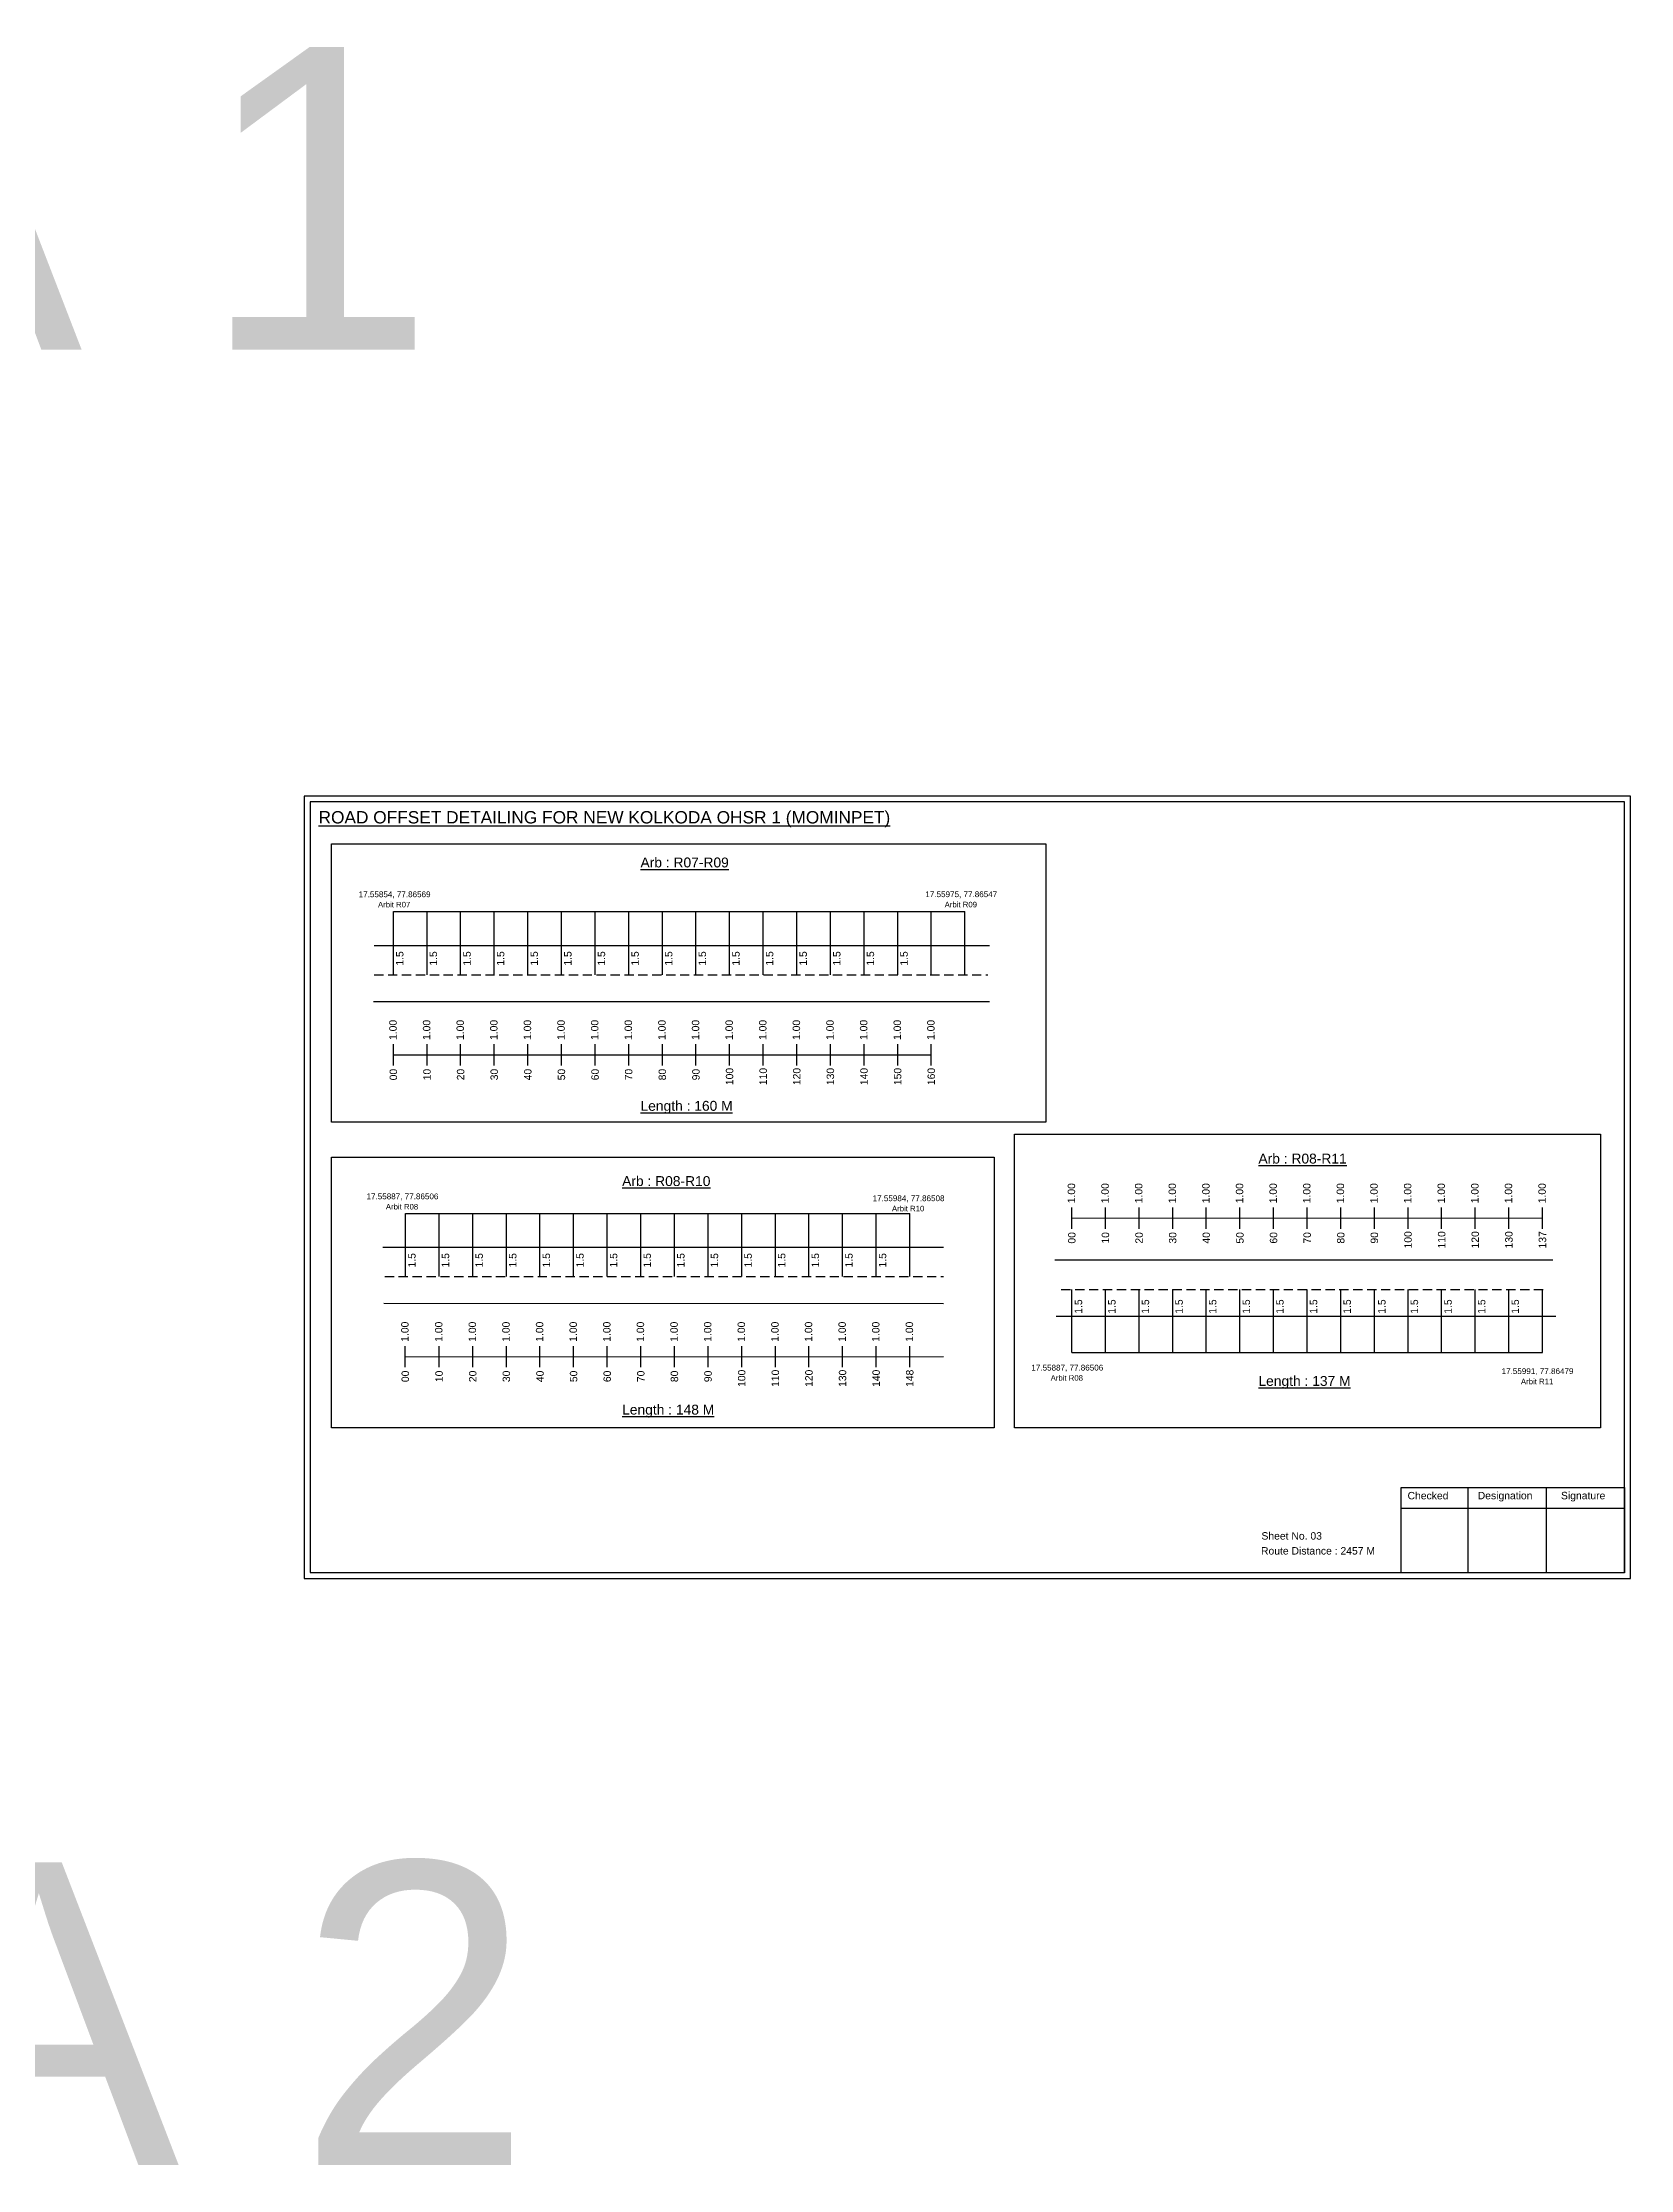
# Model space of a CAD drawing. Header units: inches. Extents: x 1245 to 5974, y 98 to 3110.
# Drawn here: x 2613 to 3255, y 609 to 1470 of the extents above; entities that cross this region are included whole.
import ezdxf

# ---------------------------------------------------------------- set-up
doc = ezdxf.new("R2010")
doc.units = ezdxf.units.IN
doc.header["$MEASUREMENT"] = 0
doc.linetypes.add('DASHED2', pattern=[0.375, 0.25, -0.125])
doc.layers.add('PDF_Geometry', color=7, linetype='Continuous')
doc.layers.add('PDF_Text', color=5, linetype='Continuous')
doc.styles.add('PDF Arial', font='arial.ttf')
doc.styles.get("Standard").update_dxf_attribs({"font": 'arial.ttf'})

msp = doc.modelspace()

# ---------------------------------------------------------------- linework, layer by layer
at = {"color": 5}
for p, q in [((2754.65, 1117.85), (2985.85, 1117.85)), ((2759.56, 995.7), (2963.56, 995.7)), ((3029.11, 939.38), (3219.51, 939.38))]:
    msp.add_line(p, q, dxfattribs=at)
for p, q in [((2754.65, 1092.32), (2754.65, 1117.85)), ((2768.25, 1092.32), (2768.25, 1117.85)), ((2781.85, 1092.32), (2781.85, 1117.85)), ((2795.45, 1092.32), (2795.45, 1117.85)), ((2809.05, 1092.32), (2809.05, 1117.85)), ((2822.65, 1092.32), (2822.65, 1117.85)), ((2836.25, 1092.32), (2836.25, 1117.85)), ((2849.85, 1092.32), (2849.85, 1117.85)), ((2863.45, 1092.32), (2863.45, 1117.85)), ((2877.05, 1092.32), (2877.05, 1117.85)), ((2890.65, 1092.32), (2890.65, 1117.85)), ((2904.25, 1092.32), (2904.25, 1117.85)), ((2917.85, 1092.32), (2917.85, 1117.85)), ((2931.45, 1092.32), (2931.45, 1117.85)), ((2945.05, 1092.32), (2945.05, 1117.85)), ((2958.65, 1092.32), (2958.65, 1117.85)), ((2972.25, 1092.32), (2972.25, 1117.85)), ((2985.85, 1092.32), (2985.85, 1117.85)), ((2746.83, 1104.2), (2836.25, 1104.2)), ((2836.25, 1104.2), (2985.85, 1104.2)), ((2985.85, 1104.2), (2995.73, 1104.2)), ((2746.62, 1081.52), (2995.73, 1081.52)), ((2759.56, 970.17), (2759.56, 995.7)), ((2773.16, 970.17), (2773.16, 995.7)), ((2786.76, 970.17), (2786.76, 995.7)), ((2800.36, 970.17), (2800.36, 995.7)), ((2813.96, 970.17), (2813.96, 995.7)), ((2827.56, 970.17), (2827.56, 995.7)), ((2841.16, 970.17), (2841.16, 995.7)), ((2854.76, 970.17), (2854.76, 995.7)), ((2868.36, 970.17), (2868.36, 995.7)), ((2881.96, 970.17), (2881.96, 995.7)), ((2895.56, 970.17), (2895.56, 995.7)), ((2909.16, 970.17), (2909.16, 995.7)), ((2922.76, 970.17), (2922.76, 995.7)), ((2936.36, 970.17), (2936.36, 995.7)), ((2949.96, 970.17), (2949.96, 995.7)), ((2963.56, 970.17), (2963.56, 995.7)), ((2750.37, 982.05), (2977.16, 982.05)), ((3223.62, 976.8), (3022.27, 976.8)), ((3029.11, 939.38), (3029.11, 964.91)), ((3042.71, 939.38), (3042.71, 964.91)), ((3056.31, 939.38), (3056.31, 964.91)), ((3069.91, 939.38), (3069.91, 964.91)), ((3083.51, 939.38), (3083.51, 964.91)), ((3097.11, 939.38), (3097.11, 964.91)), ((3110.71, 939.38), (3110.71, 964.91)), ((3124.31, 939.38), (3124.31, 964.91)), ((3137.91, 939.38), (3137.91, 964.91)), ((3151.51, 939.38), (3151.51, 964.91)), ((3165.11, 939.38), (3165.11, 964.91)), ((3178.71, 939.38), (3178.71, 964.91)), ((3192.31, 939.38), (3192.31, 964.91)), ((3205.91, 939.38), (3205.91, 964.91)), ((3219.51, 939.38), (3219.51, 964.91)), ((2750.84, 959.37), (2977.16, 959.33)), ((3022.7, 954.11), (3030.76, 954.11)), ((3030.76, 954.11), (3224.85, 954.11))]:
    msp.add_line(p, q)
at = {"linetype": 'DASHED2', "ltscale": 15}
for p, q in [((2746.86, 1092.32), (2995.09, 1092.23)), ((2751.16, 970.21), (2977.16, 970.17)), ((3024.81, 964.91), (3221.57, 964.91))]:
    msp.add_line(p, q, dxfattribs=at)
at = {"color": 217, "true_color": 0x93278f}
for p, q in [((2754.65, 1055.62), (2754.65, 1064.18)), ((2754.65, 1059.89), (2972.25, 1059.93)), ((2768.25, 1055.62), (2768.25, 1064.18)), ((2781.85, 1055.62), (2781.85, 1064.18)), ((2795.45, 1055.62), (2795.45, 1064.18)), ((2809.05, 1055.62), (2809.05, 1064.18)), ((2822.65, 1055.62), (2822.65, 1064.18)), ((2836.25, 1055.62), (2836.25, 1064.18)), ((2849.85, 1055.62), (2849.85, 1064.18)), ((2863.45, 1055.62), (2863.45, 1064.18)), ((2877.05, 1055.62), (2877.05, 1064.18)), ((2890.65, 1055.62), (2890.65, 1064.18)), ((2904.25, 1055.62), (2904.25, 1064.18)), ((2917.85, 1055.62), (2917.85, 1064.18)), ((2931.45, 1055.62), (2931.45, 1064.18)), ((2945.05, 1055.62), (2945.05, 1064.18)), ((2958.65, 1055.62), (2958.65, 1064.18)), ((2972.25, 1055.62), (2972.25, 1064.18)), ((3029.11, 989.52), (3029.11, 998.08)), ((3029.11, 993.79), (3219.51, 993.91)), ((3042.71, 989.52), (3042.71, 998.08)), ((3056.31, 989.52), (3056.31, 998.08)), ((3069.91, 989.52), (3069.91, 998.08)), ((3083.51, 989.52), (3083.51, 998.08)), ((3097.11, 989.52), (3097.11, 998.08)), ((3110.71, 989.52), (3110.71, 998.08)), ((3124.31, 989.52), (3124.31, 998.08)), ((3137.91, 989.52), (3137.91, 998.08)), ((3151.51, 989.52), (3151.51, 998.08)), ((3165.11, 989.52), (3165.11, 998.08)), ((3178.71, 989.52), (3178.71, 998.08)), ((3192.31, 989.52), (3192.31, 998.08)), ((3205.91, 989.52), (3205.91, 998.08)), ((3219.51, 989.52), (3219.51, 998.08)), ((2759.46, 933.47), (2759.46, 942.03)), ((2773.16, 933.47), (2773.16, 942.03)), ((2786.76, 933.47), (2786.76, 942.03)), ((2800.36, 933.47), (2800.36, 942.03)), ((2813.96, 933.47), (2813.96, 942.03)), ((2827.56, 933.47), (2827.56, 942.03)), ((2841.16, 933.47), (2841.16, 942.03)), ((2854.76, 933.47), (2854.76, 942.03)), ((2868.36, 933.47), (2868.36, 942.03)), ((2881.96, 933.47), (2881.96, 942.03)), ((2895.56, 933.47), (2895.56, 942.03)), ((2909.16, 933.47), (2909.16, 942.03)), ((2922.76, 933.47), (2922.76, 942.03)), ((2936.36, 933.47), (2936.36, 942.03)), ((2949.96, 933.47), (2949.96, 942.03)), ((2963.56, 933.47), (2963.56, 942.03)), ((2759.56, 937.74), (2977.16, 937.78))]:
    msp.add_line(p, q, dxfattribs=at)
for points in [[(2729.58, 1145.34), (3018.52, 1145.34), (3018.52, 1032.66), (2729.58, 1032.66)], [(3005.96, 1027.82), (3242.92, 1027.82), (3242.92, 909), (3005.96, 909)], [(2729.58, 1018.52), (2997.66, 1018.52), (2997.66, 909), (2729.58, 909)]]:
    msp.add_lwpolyline(points, close=True)
at = {"layer": 'PDF_Geometry'}
for points in [[(2718.6, 1164.62), (2718.6, 847.91), (3255.08, 847.91), (3255.08, 1164.62)], [(2720.93, 1162.3), (2720.93, 850.33), (3252.66, 850.33), (3252.66, 1162.3)]]:
    msp.add_lwpolyline(points, close=True, dxfattribs=at)
at = {"layer": 'PDF_Geometry', "color": 242, "true_color": 0xcc1f26}
msp.add_lwpolyline([(3252.66, 850.24), (3162.32, 850.24), (3162.32, 884.85), (3252.66, 884.85)], close=True, dxfattribs=at)
for points in [[(3189.3, 884.85), (3189.3, 850.24)], [(3221.02, 884.85), (3221.02, 850.24)], [(3162.32, 876.48), (3252.66, 876.48)]]:
    msp.add_lwpolyline(points, dxfattribs=at)

# ---------------------------------------------------------------- texts
for s, height, p in [('NEW KOLKONDA 1', 122.5352, (1230.86, 1345.24)), ('Route Distance : 2457 M', 3, (3105.63, 857.66)), ('Sheet No. 03', 3, (3105.82, 863.71)), ('NEW KOLKONDA 2', 122.5352, (1270.11, 610.53))]:
    msp.add_text(s, height=height).set_placement(p)
at = {"color": 242, "true_color": 0xcd2027}
for s, height, p in [('%%UROAD OFFSET DETAILING FOR NEW KOLKODA OHSR 1 (MOMINPET)', 5, (2724.38, 1153.55)), ('%%UArb : R07-R09', 4, (2854.62, 1135.76)), ('%%ULength : 160 M', 4, (2854.62, 1037.26)), ('%%UArb : R08-R11', 4, (3104.59, 1015.92)), ('%%UArb : R08-R10', 4, (2847.19, 1006.81)), ('%%ULength : 137 M', 4, (3104.59, 925.92)), ('%%ULength : 148 M', 4, (2847.19, 914.31))]:
    msp.add_text(s, height=height, dxfattribs=at).set_placement(p)
at = {"color": 5}
for s, height, p in [('17.55854, 77.86569', 2.34, (2740.61, 1123.71)), ('Arbit R07', 2.246, (2748.43, 1119.58)), ('17.55975, 77.86547', 2.34, (2969.84, 1123.73)), ('Arbit R09', 2.246, (2977.66, 1119.6)), ('17.55887, 77.86506', 2.34, (2743.78, 1001.45)), ('Arbit R08', 2.246, (2751.6, 997.32)), ('17.55984, 77.86508', 2.34, (2948.52, 1000.68)), ('Arbit R10', 2.246, (2956.34, 996.56)), ('17.55887, 77.86506', 2.34, (3012.72, 932.13)), ('Arbit R08', 2.246, (3020.54, 928)), ('17.55991, 77.86479', 2.34, (3202.96, 930.7)), ('Arbit R11', 2.246, (3210.78, 926.58))]:
    msp.add_text(s, height=height, dxfattribs=at).set_placement(p)
for p in [(2758.72, 1095.99), (2772.32, 1095.99), (2785.92, 1095.99), (2799.52, 1095.99), (2813.12, 1095.99), (2826.72, 1095.99), (2840.32, 1095.99), (2853.92, 1095.99), (2867.52, 1095.99), (2881.12, 1095.99), (2894.72, 1095.99), (2908.32, 1095.99), (2921.92, 1095.99), (2935.52, 1095.99), (2949.12, 1095.99), (2962.72, 1095.99), (2763.63, 973.84), (2777.23, 973.84), (2790.83, 973.84), (2804.43, 973.84), (2818.03, 973.84), (2831.63, 973.84), (2845.23, 973.84), (2858.83, 973.84), (2872.43, 973.84), (2886.03, 973.84), (2899.63, 973.84), (2913.23, 973.84), (2926.83, 973.84), (2940.43, 973.84), (2954.03, 973.84), (3033.29, 955.11), (3046.78, 955.11), (3060.38, 955.11), (3073.98, 955.11), (3087.58, 955.11), (3101.18, 955.11), (3114.78, 955.11), (3128.38, 955.11), (3141.98, 955.11), (3156.01, 955.11), (3169.18, 955.11), (3182.78, 955.11), (3196.38, 955.11), (3209.98, 955.11)]:
    msp.add_text('1.5', height=3, rotation=90).set_placement(p)
at = {"color": 217, "true_color": 0x93278f}
for s, p in [('1.00', (2755.98, 1065.91)), ('1.00', (2769.58, 1065.91)), ('1.00', (2783.18, 1065.91)), ('1.00', (2796.78, 1065.91)), ('1.00', (2810.38, 1065.91)), ('1.00', (2823.98, 1065.91)), ('1.00', (2837.58, 1065.91)), ('1.00', (2851.18, 1065.91)), ('1.00', (2864.78, 1065.91)), ('1.00', (2878.38, 1065.91)), ('1.00', (2891.98, 1065.91)), ('1.00', (2905.58, 1065.91)), ('1.00', (2919.18, 1065.91)), ('1.00', (2932.78, 1065.91)), ('1.00', (2946.38, 1065.91)), ('1.00', (2959.98, 1065.91)), ('1.00', (2973.58, 1065.91)), ('00', (2756.13, 1049.59)), ('10', (2769.73, 1049.59)), ('20', (2783.33, 1049.59)), ('30', (2796.93, 1049.59)), ('40', (2810.53, 1049.59)), ('50', (2824.13, 1049.59)), ('60', (2837.73, 1049.59)), ('70', (2851.33, 1049.59)), ('80', (2864.93, 1049.59)), ('90', (2878.53, 1049.59)), ('100', (2892.13, 1047.64)), ('110', (2905.73, 1047.64)), ('120', (2919.33, 1047.64)), ('130', (2932.93, 1047.64)), ('140', (2946.53, 1047.64)), ('150', (2960.13, 1047.64)), ('160', (2973.73, 1047.64)), ('1.00', (3030.44, 999.82)), ('1.00', (3044.04, 999.82)), ('1.00', (3057.64, 999.82)), ('1.00', (3071.24, 999.82)), ('1.00', (3084.84, 999.82)), ('1.00', (3098.44, 999.82)), ('1.00', (3112.04, 999.82)), ('1.00', (3125.64, 999.82)), ('1.00', (3139.24, 999.82)), ('1.00', (3152.84, 999.82)), ('1.00', (3166.44, 999.82)), ('1.00', (3180.04, 999.82)), ('1.00', (3193.64, 999.82)), ('1.00', (3207.24, 999.82)), ('1.00', (3220.84, 999.82)), ('00', (3030.59, 983.5)), ('10', (3044.19, 983.5)), ('20', (3057.79, 983.5)), ('30', (3071.39, 983.5)), ('40', (3084.99, 983.5)), ('50', (3098.59, 983.5)), ('60', (3112.19, 983.5)), ('70', (3125.79, 983.5)), ('80', (3139.39, 983.5)), ('90', (3152.99, 983.5)), ('100', (3166.59, 981.54)), ('110', (3180.19, 981.54)), ('120', (3193.79, 981.54)), ('130', (3207.39, 981.54)), ('137', (3220.99, 981.54)), ('1.00', (2760.79, 943.76)), ('1.00', (2774.49, 943.76)), ('1.00', (2788.09, 943.76)), ('1.00', (2801.69, 943.76)), ('1.00', (2815.29, 943.76)), ('1.00', (2828.89, 943.76)), ('1.00', (2842.49, 943.76)), ('1.00', (2856.09, 943.76)), ('1.00', (2869.69, 943.76)), ('1.00', (2883.29, 943.76)), ('1.00', (2896.89, 943.76)), ('1.00', (2910.49, 943.76)), ('1.00', (2924.09, 943.76)), ('1.00', (2937.69, 943.76)), ('1.00', (2951.29, 943.76)), ('1.00', (2964.89, 943.76)), ('00', (2760.94, 927.44)), ('10', (2774.64, 927.44)), ('20', (2788.24, 927.44)), ('30', (2801.84, 927.44)), ('40', (2815.44, 927.44)), ('50', (2829.04, 927.44)), ('60', (2842.64, 927.44)), ('70', (2856.24, 927.44)), ('80', (2869.84, 927.44)), ('90', (2883.44, 927.44)), ('100', (2897.04, 925.49)), ('110', (2910.64, 925.49)), ('120', (2924.24, 925.49)), ('130', (2937.84, 925.49)), ('140', (2951.44, 925.49)), ('148', (2965.04, 925.49))]:
    msp.add_text(s, height=3, rotation=90, dxfattribs=at).set_placement(p)
at = {"layer": 'PDF_Text', "color": 7, "attachment_point": 7, "style": 'PDF Arial'}
for s, insert, char_height in [('Checked', (3164.92, 879.96), 3.001), ('Designation', (3193.3, 879.13), 3.0006), ('Signature', (3226.98, 879.13), 3.001)]:
    msp.add_mtext(s, dxfattribs=dict(at, insert=insert, char_height=char_height))

doc.saveas('drawing.dxf')
